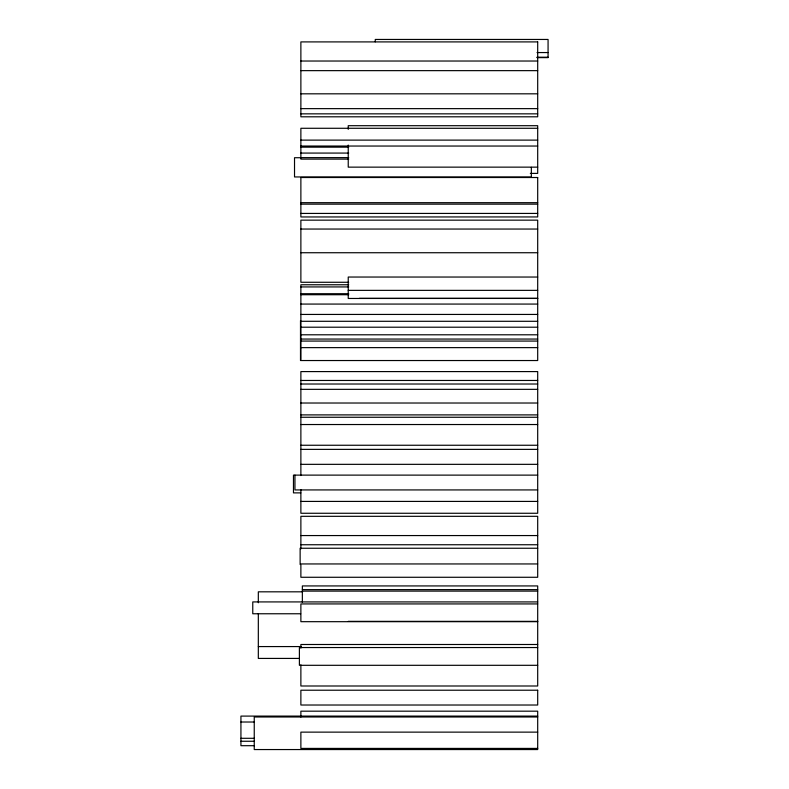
<?xml version="1.0" encoding="UTF-8"?>
<svg xmlns="http://www.w3.org/2000/svg" width="789" height="789" viewBox="0 0 789 789"><rect width="100%" height="100%" fill="white"/><g stroke="black" fill="none" stroke-linecap="round" stroke-linejoin="round"><path stroke-width="1.18" d="M537.043 52.557L548.069 52.557M536.984 57.212L548.069 57.212M537.043 57.627L548.069 57.627L548.069 39.45L375.268 39.45L375.268 41.837M300.875 61.029L537.694 61.029M300.875 70.645L537.694 70.645M300.875 93.822L537.694 93.822M300.875 108.635L537.694 108.635M300.875 113.843L537.694 113.843M537.694 128.282L300.875 128.282L300.875 159.112L348.728 159.112M300.875 140.117L537.694 140.117M300.875 146.044L537.694 146.044M300.875 147.158L348.728 147.158M300.875 153.076L348.728 153.076M300.875 157.632L348.728 157.632M300.658 157.721L294.524 157.721L294.524 176.953L531.342 176.953L531.342 167.337M537.694 167.14L348.235 167.14L348.235 145.068M530.326 173.393L537.694 173.393L537.694 125.698L348.235 125.698L348.235 129.347M300.875 202.684L537.694 202.684M300.875 204.154L537.694 204.154M300.875 213.424L537.694 213.424M300.875 229.047L537.694 229.047M300.875 252.736L537.694 252.736M537.694 277.038L348.235 277.038L348.235 298.469L537.694 298.439M348.728 282.275L300.875 282.275L300.875 220.151L537.694 220.151L537.694 360.534L300.501 360.534L300.501 320.571M348.728 284.76L300.875 284.76L300.875 359.636M300.875 286.93L348.728 286.93M348.235 290.362L537.694 290.362M300.875 293.715L348.728 293.715M300.875 294.721L348.728 294.721M359.34 298.36L537.694 298.341M300.875 304.071L537.694 304.071M300.875 314.436L537.694 314.436M300.875 321.291L537.694 321.291M300.875 327.208L537.694 327.208M300.875 334.792L537.694 334.792M300.875 339.053L537.694 339.053M300.875 341.075L537.694 341.075M300.875 347.633L537.694 347.633M300.875 380.466L537.694 380.466M300.875 384.016L537.694 384.016M300.875 389.342L537.694 389.342M300.875 403.021L537.694 403.021M300.875 414.896L537.694 414.896M300.875 417.263L537.694 417.263M300.875 424.531L537.694 424.531M300.875 445.252L537.694 445.252M300.875 449.375L537.694 449.375M300.875 464.336L537.694 464.336M537.694 475.126L293.469 475.116L293.469 492.878L300.836 492.878M537.694 489.93L294.948 489.93L294.948 475.126M300.875 501.419L537.694 501.419M300.875 535.563L537.694 535.563M300.875 544.745L537.694 544.745M537.694 548.247L300.136 548.247L300.136 564.529M537.694 563.948L300.875 563.948L300.875 577.272L537.694 577.272L537.694 516.322L300.875 516.322L300.875 548.917M302.355 589.63L537.694 589.63M302.355 591.109L537.694 591.109M302.621 591.819L258.319 591.819L258.319 602.766M537.694 601.918L252.766 601.918L252.766 613.763L300.668 613.763M537.694 603.93L300.875 603.93L300.875 621.683L537.694 621.683M348.235 621.357L537.694 621.357M537.694 644.495L300.875 644.495L300.875 648.154M258.319 646.576L301.398 646.576M537.694 647.542L299.396 647.542L299.396 665.305L537.694 665.305M298.932 658.42L258.319 658.42L258.319 613.605M537.694 716.096L240.931 716.096L240.931 745.694L254.472 745.694M537.694 716.984L254.245 716.984L254.245 749.55L537.694 749.55L537.694 711.175L300.875 711.175L300.875 717.053M240.931 722.014L254.472 722.014M537.694 732.133L300.875 732.133L300.875 748.416L537.694 748.416M240.931 738.297L254.472 738.297M240.931 741.256L254.472 741.256M302.355 602.461L302.355 585.931L537.694 585.931L537.694 685.996L300.875 685.996L300.875 664.792M300.875 475.57L300.875 371.589L537.694 371.589L537.694 513.264L300.875 513.264L300.875 489.574M537.694 41.906L300.875 41.906L300.875 116.802L537.694 116.802L537.694 41.906M537.694 177.515L300.875 177.515L300.875 216.955L537.694 216.936L537.694 177.515M537.694 690.217L300.875 690.217L300.875 705.021L537.694 705.021L537.694 690.217"/></g></svg>
